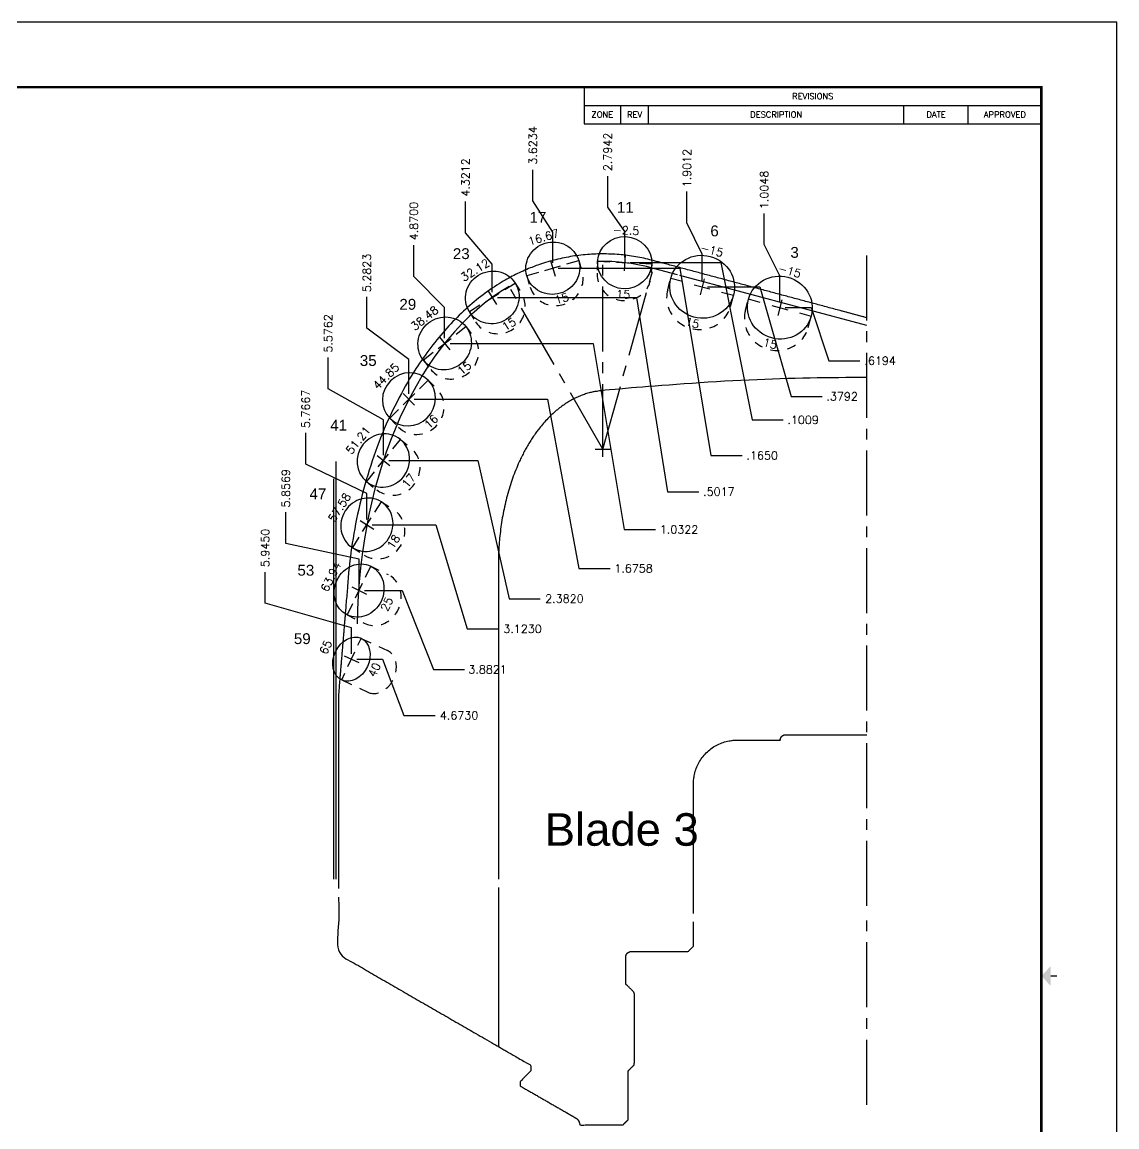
# Model space of a CAD drawing. Header units: inches. Extents: x -34 to 44.4, y 0 to 22.
# Drawn here: x -12.62 to 0, y 9.26 to 22 of the extents above; entities that cross this region are included whole.
import ezdxf
from ezdxf.enums import TextEntityAlignment as Align

# ---------------------------------------------------------------- set-up
doc = ezdxf.new("R2010")
doc.units = ezdxf.units.IN
doc.header["$MEASUREMENT"] = 0
doc.linetypes.add('CENTER2', pattern=[1.125, 0.75, -0.125, 0.125, -0.125])
doc.linetypes.add('HIDDEN2', pattern=[0.1875, 0.125, -0.0625])
doc.layers.add('Blade3', color=7, linetype='Continuous', true_color=0x00cc00)
for name, color, linetype in [('CLine', 5, 'CENTER2'), ('Dims', 4, 'Continuous'), ('TEXT', 3, 'Continuous'), ('Title Block', 7, 'Continuous')]:
    doc.layers.add(name, color=color, linetype=linetype)
doc.styles.add('RomanD', font='romand.shx', dxfattribs={"width": 0.9})
doc.styles.add('RomanS', font='romans')
doc.styles.get("Standard").update_dxf_attribs({"font": 'arial.ttf'})
doc.dimstyles.new('Copy of Standard', dxfattribs={"dimtxt": 0.094, "dimasz": 0.18, "dimexe": 0.0625, "dimexo": 0.0625, "dimgap": 0.045, "dimtad": 0, "dimtih": 1, "dimtoh": 1, "dimdec": 4, "dimzin": 4, "dimdsep": 46, "dimtxsty": 'RomanS', "dimcen": 0.09, "dimadec": 3, "dimazin": 1, "dimtfac": 1, "dimtdec": 4, "dimtofl": 0, "dimtmove": 0, "dimatfit": 1, "dimfxl": 1, "dimtolj": 1, "dimtzin": 0, "dimarcsym": 0})

# ---------------------------------------------------------------- blocks, each defined once
blk = doc.blocks.new('COT_Dblock')
at = {"layer": 'Title Block'}
for p, q in [((27.857, 21.25), (27.857, 20.828)), ((27.857, 21.039), (33.13, 21.039)), ((28.278, 20.828), (28.278, 21.039)), ((28.599, 20.828), (28.599, 21.039)), ((31.544, 20.828), (31.544, 21.039)), ((32.286, 20.828), (32.286, 21.039)), ((27.857, 20.828), (33.13, 20.828))]:
    blk.add_line(p, q, dxfattribs=at)
at = {"layer": 'Title Block', "color": 8}
blk.add_lwpolyline([(0, 0), (34, 0), (34, 22), (0, 22)], close=True, dxfattribs=at)
at = {"layer": 'Title Block', "const_width": 0.03}
blk.add_lwpolyline([(33.13, 21.25), (0.87, 21.25), (0.87, 0.75), (33.13, 0.75)], close=True, dxfattribs=at)
at = {"layer": 'Title Block', "const_width": 0.015}
blk.add_lwpolyline([(33.31, 11), (33.235, 11)], dxfattribs=at)
at = {"layer": 'Title Block'}
blk.add_solid([(33.235, 10.887), (33.235, 11.113), (33.13, 11)], dxfattribs=at)
at = {"layer": 'Title Block', "style": 'RomanS'}
for s, height, p in [('REVISIONS', 0.0703, (30.493, 21.145)), ('ZONE', 0.0703, (28.067, 20.934)), ('REV', 0.0703, (28.439, 20.934)), ('DESCRIPTION', 0.07031, (30.071, 20.934)), ('DATE', 0.0703, (31.915, 20.934)), ('APPROVED', 0.0703, (32.708, 20.934))]:
    blk.add_text(s, height=height, dxfattribs=at).set_placement(p, align=Align.MIDDLE_CENTER)
at = {"layer": 'Title Block', "color": 1, "style": 'RomanS', "flags": 8}
for tag, p in [('FNAME', (0.62, 3.75)), ('REVDATE', (0.62, 2.25)), ('USER', (0.62, 0.75))]:
    blk.add_attdef(tag, text='', height=0.047, rotation=90, dxfattribs=at).set_placement(p, align=Align.BOTTOM_LEFT)
at = {"layer": 'Title Block', "color": 3, "style": 'RomanS', "flags": 8}
blk.add_attdef('DRAWN', text='', height=0.11, dxfattribs=at).set_placement((28.7, 1.984), align=Align.MIDDLE_CENTER)
for tag, p in [('DDATE', (28.356, 1.672)), ('CHECK', (28.356, 1.406)), ('MATRL', (28.356, 1.149)), ('PDATE', (28.356, 0.883)), ('SCALE', (29.896, 0.855)), ('SHEET', (32.005, 0.855))]:
    blk.add_attdef(tag, text='', height=0.094, dxfattribs=at).set_placement(p, align=Align.MIDDLE_LEFT)
at = {"layer": 'Title Block', "color": 3, "style": 'RomanD', "width": 0.9, "flags": 8}
for tag, height, p in [('TITL1', 0.125, (31.337, 1.684)), ('TITL2', 0.094, (31.337, 1.514)), ('TITL3', 0.094, (31.337, 1.374))]:
    blk.add_attdef(tag, text='', height=height, dxfattribs=at).set_placement(p, align=Align.MIDDLE_CENTER)
at = {"layer": 'Title Block', "color": 3, "style": 'RomanS', "flags": 8}
for tag, p in [('FSCM#', (30.337, 1.121)), ('DWG#', (31.81, 1.121)), ('REV#', (32.97, 1.121))]:
    blk.add_attdef(tag, text='', height=0.094, dxfattribs=at).set_placement(p, align=Align.TOP_CENTER)
blk = doc.blocks.new('CMark')
at = {"layer": 'CLine'}
for p, q in [((-0.094, 0), (0.094, 0)), ((0, 0.094), (0, -0.094))]:
    blk.add_line(p, q, dxfattribs=at)
blk = doc.blocks.new('1613@15')
for p, q in [((-0.17, 0), (-0.312, 0)), ((0.171, 0), (0.312, 0))]:
    blk.add_line(p, q)
at = {"color": 8, "linetype": 'HIDDEN2', "ltscale": 0.5}
blk.add_line((-0.312, 0), (-0.312, -0.135), dxfattribs=at)
at = {"color": 8, "linetype": 'HIDDEN2', "ltscale": 0.5, "flags": 128}
blk.add_lwpolyline([(0.312, 0), (0.312, -0.135)], dxfattribs=at)
blk.add_ellipse((0, 0), major_axis=(-0.312, 0), ratio=0.965926, start_param=-3.141592653589793, end_param=3.141592653589793)
at = {"color": 8, "linetype": 'HIDDEN2', "ltscale": 0.5}
blk.add_ellipse((0, -0.135), major_axis=(-0.312, 0), ratio=0.965926, start_param=0, end_param=3.141593, dxfattribs=at)
blk.add_blockref('CMark', (0, 0))
at = {"style": 'RomanS'}
blk.add_text('15', height=0.094, dxfattribs=at).set_placement((0, -0.364), align=Align.MIDDLE_CENTER)
blk.add_attdef('ANG', text='', height=0.094, dxfattribs=at).set_placement((0, 0.298), align=Align.BOTTOM_CENTER)
blk = doc.blocks.new('1313@40')
for p, q in [((-0.265, 0), (-0.177, 0)), ((0.177, 0), (0.264, 0))]:
    blk.add_line(p, q)
at = {"color": 8, "linetype": 'HIDDEN2'}
for p, q in [((-0.265, 0), (-0.265, -0.334)), ((0.264, 0), (0.264, -0.334))]:
    blk.add_line(p, q, dxfattribs=at)
blk.add_ellipse((0, 0), major_axis=(0.265, 0), ratio=0.765974)
blk.add_ellipse((0, -0.334), major_axis=(-0.265, 0), ratio=0.765974, start_param=0, end_param=3.141593, dxfattribs=at)
blk.add_blockref('CMark', (0, 0))
at = {"style": 'RomanS'}
blk.add_text('40', height=0.094, dxfattribs=at).set_placement((0, -0.292), align=Align.MIDDLE_CENTER)
blk.add_attdef('ANG', text='', height=0.094, dxfattribs=at).set_placement((0, 0.251), align=Align.BOTTOM_CENTER)
blk = doc.blocks.new('1613@16')
for p, q in [((-0.17, 0), (-0.312, 0)), ((0.171, 0), (0.312, 0))]:
    blk.add_line(p, q)
at = {"color": 8, "linetype": 'HIDDEN2', "ltscale": 0.5}
blk.add_line((-0.312, 0), (-0.312, -0.143), dxfattribs=at)
at = {"color": 8, "linetype": 'HIDDEN2', "ltscale": 0.5, "flags": 128}
blk.add_lwpolyline([(0.312, 0), (0.312, -0.143)], dxfattribs=at)
at = {"extrusion": (0, 0, -1)}
blk.add_ellipse((0, 0), major_axis=(-0.312, 0), ratio=0.961248, start_param=-3.141592653589793, end_param=3.141592653589793, dxfattribs=at)
at = {"color": 8, "linetype": 'HIDDEN2', "ltscale": 0.5}
blk.add_ellipse((0, -0.143), major_axis=(0.312, 0), ratio=0.953717, start_param=3.141593, end_param=6.283185, dxfattribs=at)
blk.add_blockref('CMark', (0, 0))
at = {"style": 'RomanS'}
blk.add_text('16', height=0.094, dxfattribs=at).set_placement((0, -0.364), align=Align.MIDDLE_CENTER)
blk.add_attdef('ANG', text='', height=0.094, dxfattribs=at).set_placement((0, 0.298), align=Align.BOTTOM_CENTER)
blk = doc.blocks.new('1613@17')
for p, q in [((-0.17, 0), (-0.313, 0)), ((0.171, 0), (0.312, 0))]:
    blk.add_line(p, q)
at = {"color": 8, "linetype": 'HIDDEN2', "ltscale": 0.5}
blk.add_line((-0.313, 0), (-0.313, -0.152), dxfattribs=at)
at = {"color": 8, "linetype": 'HIDDEN2', "ltscale": 0.5, "flags": 128}
blk.add_lwpolyline([(0.312, 0), (0.312, -0.152)], dxfattribs=at)
blk.add_ellipse((0, 0), major_axis=(-0.312, 0), ratio=0.95632, start_param=3.141593, end_param=9.424778)
at = {"color": 8, "linetype": 'HIDDEN2', "ltscale": 0.5}
blk.add_ellipse((0, -0.152), major_axis=(-0.312, 0), ratio=0.95632, start_param=0, end_param=3.141593, dxfattribs=at)
blk.add_blockref('CMark', (0, 0))
at = {"style": 'RomanS'}
blk.add_text('17', height=0.094, dxfattribs=at).set_placement((0.001, -0.373), align=Align.MIDDLE_CENTER)
blk.add_attdef('ANG', text='', height=0.094, dxfattribs=at).set_placement((0, 0.298), align=Align.BOTTOM_CENTER)
blk = doc.blocks.new('1613@18')
for p, q in [((-0.17, 0), (-0.312, 0)), ((0.171, 0), (0.312, 0))]:
    blk.add_line(p, q)
at = {"color": 8, "linetype": 'HIDDEN2', "ltscale": 0.5}
blk.add_line((-0.312, 0), (-0.312, -0.159), dxfattribs=at)
at = {"color": 8, "linetype": 'HIDDEN2', "ltscale": 0.5, "flags": 128}
blk.add_lwpolyline([(0.312, 0), (0.312, -0.159)], dxfattribs=at)
at = {"extrusion": (0, 0, -1)}
blk.add_ellipse((0, 0), major_axis=(-0.312, 0), ratio=0.95104, start_param=-3.141592653589793, end_param=3.141592653589793, dxfattribs=at)
at = {"color": 8, "linetype": 'HIDDEN2', "ltscale": 0.5}
blk.add_ellipse((0, -0.161), major_axis=(0.312, 0), ratio=0.953717, start_param=3.141593, end_param=6.283185, dxfattribs=at)
blk.add_blockref('CMark', (0, 0))
at = {"style": 'RomanS'}
blk.add_text('18', height=0.094, dxfattribs=at).set_placement((0, -0.364), align=Align.MIDDLE_CENTER)
blk.add_attdef('ANG', text='', height=0.094, dxfattribs=at).set_placement((0, 0.298), align=Align.BOTTOM_CENTER)
blk = doc.blocks.new('1613@25')
for p, q in [((-0.17, 0), (-0.312, 0)), ((0.171, 0), (0.312, 0))]:
    blk.add_line(p, q)
at = {"color": 8, "linetype": 'HIDDEN2', "ltscale": 0.5}
blk.add_line((-0.312, 0), (-0.312, -0.22), dxfattribs=at)
at = {"color": 8, "linetype": 'HIDDEN2', "ltscale": 0.5, "flags": 128}
blk.add_lwpolyline([(0.312, 0), (0.312, -0.22)], dxfattribs=at)
blk.add_ellipse((0, 0), major_axis=(-0.312, 0), ratio=0.906308, start_param=-3.141592653589793, end_param=3.141592653589793)
at = {"color": 8, "linetype": 'HIDDEN2', "ltscale": 0.5}
blk.add_ellipse((0, -0.22), major_axis=(-0.312, 0), ratio=0.906308, start_param=0, end_param=3.141593, dxfattribs=at)
blk.add_blockref('CMark', (0, 0))
at = {"style": 'RomanS'}
blk.add_text('25', height=0.094, dxfattribs=at).set_placement((0, -0.356), align=Align.MIDDLE_CENTER)
blk.add_attdef('ANG', text='', height=0.094, dxfattribs=at).set_placement((0, 0.287), align=Align.BOTTOM_CENTER)
blk = doc.blocks.new('1913@15')
for p, q in [((-0.233, 0), (-0.375, 0)), ((0.233, 0), (0.375, 0))]:
    blk.add_line(p, q)
at = {"color": 8, "linetype": 'HIDDEN2', "ltscale": 0.5}
for p, q in [((-0.375, -0.135), (-0.375, 0)), ((0.375, -0.135), (0.375, 0))]:
    blk.add_line(p, q, dxfattribs=at)
blk.add_ellipse((0, 0), major_axis=(-0.375, 0), ratio=0.965926)
blk.add_ellipse((0, -0.135), major_axis=(-0.375, 0), ratio=0.965926, start_param=0, end_param=3.141593, dxfattribs=at)
blk.add_blockref('CMark', (0, 0))
at = {"style": 'RomanS'}
blk.add_text('15', height=0.094, dxfattribs=at).set_placement((0, -0.43), align=Align.MIDDLE_CENTER)
blk.add_attdef('ANG', text='', height=0.094, dxfattribs=at).set_placement((0, 0.362), align=Align.BOTTOM_CENTER)
blk = doc.blocks.new('*D497')
at = {"layer": 'Dims', "color": 0, "lineweight": -2, "transparency": 16777216}
for p, q in [((-4.067, 19.434), (-4.067, 19.794)), ((-3.887, 19.074), (-4.067, 19.434)), ((-3.887, 18.77), (-3.887, 19.074))]:
    blk.add_line(p, q, dxfattribs=at)
at = {"layer": 'Dims', "color": 0, "transparency": 16777216, "insert": (-4.067, 20.065), "char_height": 0.094, "attachment_point": 5, "rotation": 90, "style": 'RomanS'}
blk.add_mtext('\\A1;1.0048', dxfattribs=at)
blk = doc.blocks.new('*D498')
at = {"layer": 'Dims', "color": 0, "lineweight": -2, "transparency": 16777216}
for p, q in [((-4.958, 19.685), (-4.958, 20.045)), ((-4.783, 19.325), (-4.958, 19.685)), ((-4.783, 19.01), (-4.783, 19.325))]:
    blk.add_line(p, q, dxfattribs=at)
at = {"layer": 'Dims', "color": 0, "transparency": 16777216, "insert": (-4.958, 20.316), "char_height": 0.094, "attachment_point": 5, "rotation": 90, "style": 'RomanS'}
blk.add_mtext('\\A1;1.9012', dxfattribs=at)
blk = doc.blocks.new('*D499')
at = {"layer": 'Dims', "color": 0, "lineweight": -2, "transparency": 16777216}
for p, q in [((-5.872, 19.865), (-5.872, 20.225)), ((-5.676, 19.586), (-5.872, 19.865)), ((-5.676, 19.288), (-5.676, 19.586))]:
    blk.add_line(p, q, dxfattribs=at)
at = {"layer": 'Dims', "color": 0, "transparency": 16777216, "insert": (-5.872, 20.503), "char_height": 0.094, "attachment_point": 5, "rotation": 90, "style": 'RomanS'}
blk.add_mtext('\\A1;2.7942', dxfattribs=at)
blk = doc.blocks.new('*D500')
at = {"layer": 'Dims', "color": 0, "lineweight": -2, "transparency": 16777216}
for p, q in [((-6.735, 19.937), (-6.735, 20.297)), ((-6.505, 19.577), (-6.735, 19.937)), ((-6.505, 19.224), (-6.505, 19.577))]:
    blk.add_line(p, q, dxfattribs=at)
at = {"layer": 'Dims', "color": 0, "transparency": 16777216, "insert": (-6.735, 20.577), "char_height": 0.094, "attachment_point": 5, "rotation": 90, "style": 'RomanS'}
blk.add_mtext('\\A1;3.6234', dxfattribs=at)
blk = doc.blocks.new('*D501')
at = {"layer": 'Dims', "color": 0, "lineweight": -2, "transparency": 16777216}
for p, q in [((-7.511, 19.57), (-7.511, 19.93)), ((-7.203, 19.21), (-7.511, 19.57)), ((-7.203, 18.887), (-7.203, 19.21))]:
    blk.add_line(p, q, dxfattribs=at)
at = {"layer": 'Dims', "color": 0, "transparency": 16777216, "insert": (-7.511, 20.208), "char_height": 0.094, "attachment_point": 5, "rotation": 90, "style": 'RomanS'}
blk.add_mtext('\\A1;4.3212', dxfattribs=at)
blk = doc.blocks.new('*D502')
at = {"layer": 'Dims', "color": 0, "lineweight": -2, "transparency": 16777216}
for p, q in [((-8.108, 19.067), (-8.108, 19.427)), ((-7.752, 18.707), (-8.108, 19.067)), ((-7.752, 18.357), (-7.752, 18.707))]:
    blk.add_line(p, q, dxfattribs=at)
at = {"layer": 'Dims', "color": 0, "transparency": 16777216, "insert": (-8.108, 19.705), "char_height": 0.094, "attachment_point": 5, "rotation": 90, "style": 'RomanS'}
blk.add_mtext('\\A1;4.8700', dxfattribs=at)
blk = doc.blocks.new('*D503')
at = {"layer": 'Dims', "color": 0, "lineweight": -2, "transparency": 16777216}
for p, q in [((-8.649, 18.47), (-8.649, 18.83)), ((-8.164, 18.11), (-8.649, 18.47)), ((-8.164, 17.713), (-8.164, 18.11))]:
    blk.add_line(p, q, dxfattribs=at)
at = {"layer": 'Dims', "color": 0, "transparency": 16777216, "insert": (-8.649, 19.107), "char_height": 0.094, "attachment_point": 5, "rotation": 90, "style": 'RomanS'}
blk.add_mtext('\\A1;5.2823', dxfattribs=at)
blk = doc.blocks.new('*D504')
at = {"layer": 'Dims', "color": 0, "lineweight": -2, "transparency": 16777216}
for p, q in [((-9.095, 17.772), (-9.095, 18.132)), ((-8.458, 17.412), (-9.095, 17.772)), ((-8.458, 17.007), (-8.458, 17.412))]:
    blk.add_line(p, q, dxfattribs=at)
at = {"layer": 'Dims', "color": 0, "transparency": 16777216, "insert": (-9.095, 18.41), "char_height": 0.094, "attachment_point": 5, "rotation": 90, "style": 'RomanS'}
blk.add_mtext('\\A1;5.5762', dxfattribs=at)
blk = doc.blocks.new('*D505')
at = {"layer": 'Dims', "color": 0, "lineweight": -2, "transparency": 16777216}
for p, q in [((-9.354, 16.903), (-9.354, 17.263)), ((-8.649, 16.564), (-9.354, 16.903)), ((-8.649, 16.266), (-8.649, 16.564))]:
    blk.add_line(p, q, dxfattribs=at)
at = {"layer": 'Dims', "color": 0, "transparency": 16777216, "insert": (-9.354, 17.54), "char_height": 0.094, "attachment_point": 5, "rotation": 90, "style": 'RomanS'}
blk.add_mtext('\\A1;5.7667', dxfattribs=at)
blk = doc.blocks.new('*D506')
at = {"layer": 'Dims', "color": 0, "lineweight": -2, "transparency": 16777216}
for p, q in [((-9.584, 15.988), (-9.584, 16.348)), ((-8.739, 15.805), (-9.584, 15.988)), ((-8.739, 15.507), (-8.739, 15.805))]:
    blk.add_line(p, q, dxfattribs=at)
at = {"layer": 'Dims', "color": 0, "transparency": 16777216, "insert": (-9.584, 16.624), "char_height": 0.094, "attachment_point": 5, "rotation": 90, "style": 'RomanS'}
blk.add_mtext('\\A1;5.8569', dxfattribs=at)
blk = doc.blocks.new('*D507')
at = {"layer": 'Dims', "color": 0, "lineweight": -2, "transparency": 16777216}
for p, q in [((-9.821, 15.298), (-9.821, 15.658)), ((-8.827, 15.014), (-9.821, 15.298)), ((-8.827, 14.716), (-8.827, 15.014))]:
    blk.add_line(p, q, dxfattribs=at)
at = {"layer": 'Dims', "color": 0, "transparency": 16777216, "insert": (-9.821, 15.936), "char_height": 0.094, "attachment_point": 5, "rotation": 90, "style": 'RomanS'}
blk.add_mtext('\\A1;5.9450', dxfattribs=at)
blk = doc.blocks.new('*D508')
at = {"layer": 'Dims', "color": 0, "lineweight": -2, "transparency": 16777216}
for p, q in [((-3.824, 18.707), (-3.527, 18.707)), ((-3.527, 18.707), (-3.323, 18.095)), ((-3.323, 18.095), (-2.963, 18.095))]:
    blk.add_line(p, q, dxfattribs=at)
at = {"layer": 'Dims', "color": 0, "transparency": 16777216, "insert": (-2.73, 18.095), "char_height": 0.094, "attachment_point": 5, "style": 'RomanS'}
blk.add_mtext('\\A1;.6194', dxfattribs=at)
blk = doc.blocks.new('*D509')
at = {"layer": 'Dims', "color": 0, "lineweight": -2, "transparency": 16777216}
for p, q in [((-4.721, 18.947), (-4.118, 18.947)), ((-4.118, 18.947), (-3.758, 17.684)), ((-3.758, 17.684), (-3.398, 17.684))]:
    blk.add_line(p, q, dxfattribs=at)
at = {"layer": 'Dims', "color": 0, "transparency": 16777216, "insert": (-3.168, 17.684), "char_height": 0.094, "attachment_point": 5, "style": 'RomanS'}
blk.add_mtext('\\A1;.3792', dxfattribs=at)
blk = doc.blocks.new('*D510')
at = {"layer": 'Dims', "color": 0, "lineweight": -2, "transparency": 16777216}
for p, q in [((-5.614, 19.226), (-4.567, 19.226)), ((-4.567, 19.226), (-4.207, 17.413)), ((-4.207, 17.413), (-3.847, 17.413))]:
    blk.add_line(p, q, dxfattribs=at)
at = {"layer": 'Dims', "color": 0, "transparency": 16777216, "insert": (-3.618, 17.413), "char_height": 0.094, "attachment_point": 5, "style": 'RomanS'}
blk.add_mtext('\\A1;.1009', dxfattribs=at)
blk = doc.blocks.new('*D511')
at = {"layer": 'Dims', "color": 0, "lineweight": -2, "transparency": 16777216}
for p, q in [((-6.443, 19.162), (-5.041, 19.162)), ((-5.041, 19.162), (-4.681, 17.002)), ((-4.681, 17.002), (-4.321, 17.002))]:
    blk.add_line(p, q, dxfattribs=at)
at = {"layer": 'Dims', "color": 0, "transparency": 16777216, "insert": (-4.09, 17.002), "char_height": 0.094, "attachment_point": 5, "style": 'RomanS'}
blk.add_mtext('\\A1;.1650', dxfattribs=at)
blk = doc.blocks.new('*D512')
at = {"layer": 'Dims', "color": 0, "lineweight": -2, "transparency": 16777216}
for p, q in [((-7.141, 18.825), (-5.541, 18.825)), ((-5.541, 18.825), (-5.181, 16.585)), ((-5.181, 16.585), (-4.821, 16.585))]:
    blk.add_line(p, q, dxfattribs=at)
at = {"layer": 'Dims', "color": 0, "transparency": 16777216, "insert": (-4.59, 16.585), "char_height": 0.094, "attachment_point": 5, "style": 'RomanS'}
blk.add_mtext('\\A1;.5017', dxfattribs=at)
blk = doc.blocks.new('*D513')
at = {"layer": 'Dims', "color": 0, "lineweight": -2, "transparency": 16777216}
for p, q in [((-7.689, 18.294), (-6.04, 18.294)), ((-6.04, 18.294), (-5.68, 16.149)), ((-5.68, 16.149), (-5.32, 16.149))]:
    blk.add_line(p, q, dxfattribs=at)
at = {"layer": 'Dims', "color": 0, "transparency": 16777216, "insert": (-5.049, 16.149), "char_height": 0.094, "attachment_point": 5, "style": 'RomanS'}
blk.add_mtext('\\A1;1.0322', dxfattribs=at)
blk = doc.blocks.new('*D514')
at = {"layer": 'Dims', "color": 0, "lineweight": -2, "transparency": 16777216}
for p, q in [((-8.102, 17.651), (-6.565, 17.651)), ((-6.565, 17.651), (-6.205, 15.7)), ((-6.205, 15.7), (-5.845, 15.7))]:
    blk.add_line(p, q, dxfattribs=at)
at = {"layer": 'Dims', "color": 0, "transparency": 16777216, "insert": (-5.574, 15.7), "char_height": 0.094, "attachment_point": 5, "style": 'RomanS'}
blk.add_mtext('\\A1;1.6758', dxfattribs=at)
blk = doc.blocks.new('*D515')
at = {"layer": 'Dims', "color": 0, "lineweight": -2, "transparency": 16777216}
for p, q in [((-8.396, 16.945), (-7.369, 16.945)), ((-7.369, 16.945), (-7.009, 15.351)), ((-7.009, 15.351), (-6.649, 15.351))]:
    blk.add_line(p, q, dxfattribs=at)
at = {"layer": 'Dims', "color": 0, "transparency": 16777216, "insert": (-6.371, 15.351), "char_height": 0.094, "attachment_point": 5, "style": 'RomanS'}
blk.add_mtext('\\A1;2.3820', dxfattribs=at)
blk = doc.blocks.new('*D516')
at = {"layer": 'Dims', "color": 0, "lineweight": -2, "transparency": 16777216}
for p, q in [((-8.586, 16.204), (-7.852, 16.204)), ((-7.852, 16.204), (-7.492, 15.003)), ((-7.492, 15.003), (-7.132, 15.003))]:
    blk.add_line(p, q, dxfattribs=at)
at = {"layer": 'Dims', "color": 0, "transparency": 16777216, "insert": (-6.854, 15.003), "char_height": 0.094, "attachment_point": 5, "style": 'RomanS'}
blk.add_mtext('\\A1;3.1230', dxfattribs=at)
blk = doc.blocks.new('*D517')
at = {"layer": 'Dims', "color": 0, "lineweight": -2, "transparency": 16777216}
for p, q in [((-8.676, 15.445), (-8.242, 15.445)), ((-8.242, 15.445), (-7.882, 14.535)), ((-7.882, 14.535), (-7.522, 14.535))]:
    blk.add_line(p, q, dxfattribs=at)
at = {"layer": 'Dims', "color": 0, "transparency": 16777216, "insert": (-7.257, 14.535), "char_height": 0.094, "attachment_point": 5, "style": 'RomanS'}
blk.add_mtext('\\A1;3.8821', dxfattribs=at)
blk = doc.blocks.new('*D518')
at = {"layer": 'Dims', "color": 0, "lineweight": -2, "transparency": 16777216}
for p, q in [((-8.764, 14.654), (-8.467, 14.654)), ((-8.467, 14.654), (-8.223, 14.005)), ((-8.223, 14.005), (-7.863, 14.005))]:
    blk.add_line(p, q, dxfattribs=at)
at = {"layer": 'Dims', "color": 0, "transparency": 16777216, "insert": (-7.585, 14.005), "char_height": 0.094, "attachment_point": 5, "style": 'RomanS'}
blk.add_mtext('\\A1;4.6730', dxfattribs=at)

msp = doc.modelspace()

# ---------------------------------------------------------------- linework, layer by layer
at = {"color": 1}
for p, q in [((-2.88188, 18.50056), (-5.03967, 19.07874)), ((-9.00688, 16.93138), (-9.00688, 12.11695)), ((-9.03188, 16.73147), (-9.03188, 12.11695))]:
    msp.add_line(p, q, dxfattribs=at)
msp.add_line((-2.88188, 18.59004), (-3.17976, 18.66986))
msp.add_lwpolyline([(-5.06628, 19.08587), (-5.34479, 19.16049, 0.07537826), (-5.98866, 19.23947)], format="xyb", dxfattribs=at)
msp.add_ellipse((-6.09788, 15.00056), major_axis=(0, 4.20382), ratio=0.63323358, start_param=0.34934467, end_param=1.55616141, dxfattribs=at)
at = {"color": 7, "linetype": 'Continuous'}
msp.add_open_spline([(-7.13188, 12.02102), (-7.13188, 11.10354), (-7.13188, 10.18606)], degree=2, dxfattribs=at)
msp.add_rational_spline([(-8.97563, 11.91094), (-8.97563, 11.58074), (-8.97563, 11.25055), (-8.05375, 10.7183), (-7.13188, 10.18606), (-6.95219, 10.08231), (-6.7725, 9.97857), (-6.75688, 9.96955), (-6.75688, 9.95151), (-6.75688, 9.93575), (-6.75688, 9.91999), (-6.75688, 9.90705), (-6.76603, 9.8979), (-6.82395, 9.83997), (-6.88188, 9.78205), (-6.88188, 9.75758), (-6.88188, 9.7331), (-6.56156, 9.54817), (-6.24125, 9.36324), (-6.19438, 9.33618), (-6.19438, 9.28205), (-5.94563, 9.28205), (-5.69688, 9.28205), (-5.66563, 9.3133), (-5.63438, 9.34455), (-5.63438, 9.6258), (-5.63438, 9.90705), (-5.5993, 9.94212), (-5.56423, 9.9772), (-5.56423, 10.39267), (-5.56423, 10.80815), (-5.61368, 10.8576), (-5.66313, 10.90705), (-5.66313, 11.0633), (-5.66313, 11.21955), (-5.66313, 11.28205), (-5.60063, 11.28205), (-5.2725, 11.28205), (-4.94438, 11.28205), (-4.91313, 11.3133), (-4.88188, 11.34455), (-4.88188, 11.48363), (-4.88188, 11.62272)], [1, 1, 1, 1, 1, 1, 1, 0.866025403784, 1, 1, 1, 0.923879532511, 1, 1, 1, 1, 1, 1, 1, 0.866025403784, 1, 1, 1, 1, 1, 1, 1, 1, 1, 1, 1, 1, 1, 1, 1, 0.707106781187, 1, 1, 1, 1, 1, 1, 1], degree=2, knots=[4.59383811, 4.59383811, 4.59383811, 4.8139707, 4.8139707, 5.8139707, 5.8139707, 6.8139707, 6.8139707, 7.86116825, 7.86116825, 8.86116825, 8.86116825, 9.64656642, 9.64656642, 10.64656642, 10.64656642, 11.64656642, 11.64656642, 12.64656642, 12.64656642, 13.69376397, 13.69376397, 14.69376397, 14.69376397, 15.69376397, 15.69376397, 16.69376397, 16.69376397, 17.69376397, 17.69376397, 18.69376397, 18.69376397, 19.69376397, 19.69376397, 20.69376397, 20.69376397, 22.26456029, 22.26456029, 23.26456029, 23.26456029, 24.26456029, 24.26456029, 24.41291801, 24.41291801, 24.41291801], dxfattribs=at)
at = {"layer": 'CLine'}
for p, q in [((-5.92717, 17.07666), (-5.92717, 19.24034)), ((-2.88188, 11.80984), (-2.88188, 19.32666)), ((-5.92717, 17.07666), (-5.34479, 19.16049)), ((-5.92717, 17.07666), (-7.00903, 18.95045)), ((-6.01717, 17.07666), (-5.83717, 17.07666)), ((-5.92717, 16.98666), (-5.92717, 17.16666)), ((-2.88188, 9.5153), (-2.88188, 11.71234))]:
    msp.add_line(p, q, dxfattribs=at)

# ---------------------------------------------------------------- block references
at = {"layer": 'Blade3'}
for name, p, rotation, values in [('1613@15', (-5.67608, 19.22572), 357.5000000000001, {'ANG': '-2.5'}), ('1613@15', (-6.50527, 19.16168), 16.67000000000001, {'ANG': '16.67'}), ('1913@15', (-4.78311, 18.94749), 345, {'ANG': '-15'}), ('1613@15', (-7.20308, 18.82494), 32.12, {'ANG': '32.12'}), ('1913@15', (-3.88672, 18.7073), 345, {'ANG': '-15'}), ('1613@15', (-7.75187, 18.29444), 38.48, {'ANG': '38.48'}), ('1613@16', (-8.16422, 17.65081), 44.85000000000001, {'ANG': '44.85'}), ('1613@17', (-8.45811, 16.94466), 51.21000000000001, {'ANG': '51.21'}), ('1613@18', (-8.64853, 16.20365), 57.57999999999999, {'ANG': '57.58'}), ('1613@25', (-8.73877, 15.44457), 63.94, {'ANG': '63.94'}), ('1313@40', (-8.82685, 14.65367), 65, {'ANG': '65'})]:
    msp.add_blockref(name, p, dxfattribs=dict(at, rotation=rotation)).add_auto_attribs(values)
at = {"layer": 'Title Block'}
msp.add_blockref('COT_Dblock', (-34, 0), dxfattribs=at)

# ---------------------------------------------------------------- texts
at = {"layer": 'Blade3'}
for s, p in [('11', (-5.76537, 19.80194)), ('17', (-6.77426, 19.68574)), ('6', (-4.68797, 19.52953)), ('23', (-7.65766, 19.26735)), ('3', (-3.76513, 19.28184)), ('29', (-8.27403, 18.68315)), ('35', (-8.73026, 18.03497)), ('41', (-9.0713, 17.28865)), ('47', (-9.31058, 16.49693)), ('53', (-9.44961, 15.61664)), ('59', (-9.4909, 14.82756))]:
    msp.add_text(s, height=0.125, dxfattribs=at).set_placement(p)

# ---------------------------------------------------------------- dimensions: what is measured, and where the dimension line sits
at = {"layer": 'Dims'}
for feature_location, offset, dtype, origin, picture, middle in [((-6.50527, 19.16168), (-0.2294, 1.135), 1, (-2.88188, 19.32666), '*D500', (-6.73466, 20.57668)), ((-5.67608, 19.22572), (-0.1956, 0.99909), 1, (-2.88188, 19.32666), '*D499', (-5.87167, 20.50257)), ((-4.78311, 18.94749), (-0.17523, 1.09764), 1, (-2.88188, 19.32666), '*D498', (-4.95834, 20.31618)), ((-7.20308, 18.82494), (-0.30827, 1.1052), 1, (-2.88188, 19.32666), '*D501', (-7.51135, 20.2079)), ((-3.88672, 18.7073), (-0.17986, 1.08627), 1, (-2.88188, 19.32666), '*D497', (-4.06658, 20.06463)), ((-7.75187, 18.29444), (-0.35638, 1.13259), 1, (-2.88188, 19.32666), '*D502', (-8.10826, 19.70479)), ((-8.82685, 14.65367), (-0.99436, 1.00479), 1, (-2.88188, 19.32666), '*D507', (-9.82122, 15.93622)), ((-8.73877, 15.44457), (-0.84512, 0.90386), 1, (-2.88188, 19.32666), '*D506', (-9.58389, 16.62395)), ((-8.648533, 16.203648), (-0.705111, 1.059051), 1, (-2.881877, 19.326657), '*D505', (-9.353644, 17.540461)), ((-8.45811, 16.94466), (-0.63663, 1.18769), 1, (-2.88188, 19.32666), '*D504', (-9.09475, 18.41011)), ((-8.82685, 14.65367), (0.96372, -0.64914), 0, (-2.88188, 19.32666), '*D518', (-7.58537, 14.00452)), ((-8.73877, 15.44457), (1.21715, -0.90912), 0, (-2.88188, 19.32666), '*D517', (-7.25728, 14.53544)), ((-8.16422, 17.65081), (-0.48465, 1.1787), 1, (-2.88188, 19.32666), '*D503', (-8.64887, 19.10727)), ((-8.64853, 16.20365), (1.51666, -1.20049), 0, (-2.88188, 19.32666), '*D516', (-6.85411, 15.00316)), ((-8.45811, 16.94466), (1.80925, -1.59387), 0, (-2.88188, 19.32666), '*D515', (-6.3711, 15.35079)), ((-8.164223, 17.650812), (2.319063, -1.950835), 0, (-2.881877, 19.326657), '*D514', (-5.574112, 15.699977)), ((-7.75187, 18.29444), (2.43163, -2.1457), 0, (-2.88188, 19.32666), '*D513', (-5.04919, 16.14873)), ((-7.20308, 18.82494), (2.38247, -2.24009), 0, (-2.88188, 19.32666), '*D512', (-4.58985, 16.58485)), ((-6.50527, 19.16168), (2.18427, -2.15968), 0, (-2.88188, 19.32666), '*D511', (-4.09023, 17.002)), ((-5.67608, 19.22572), (1.82941, -1.81289), 0, (-2.88188, 19.32666), '*D510', (-3.61814, 17.41283)), ((-4.78311, 18.94749), (1.38465, -1.26386), 0, (-2.88188, 19.32666), '*D509', (-3.16769, 17.68363)), ((-3.88672, 18.7073), (0.92327, -0.61265), 0, (-2.88188, 19.32666), '*D508', (-2.73045, 18.09466))]:
    dim = msp.add_ordinate_dim(feature_location=feature_location, offset=offset, dtype=dtype, origin=origin, dimstyle='Copy of Standard', dxfattribs=at)
    dim.commit()
    dim.dimension.update_dxf_attribs({"geometry": picture, "text_midpoint": middle})

# ---------------------------------------------------------------- next in the draw order: texts
at = {"layer": 'TEXT', "insert": (-6.59761, 12.87709), "char_height": 0.375, "attachment_point": 1, "bg_fill": 3, "box_fill_scale": 1.5, "bg_fill_color": 256, "bg_fill_transparency": 0}
msp.add_mtext_dynamic_manual_height_columns('Blade 3', width=3.4893174, gutter_width=1, heights=[0], dxfattribs=at)

# ---------------------------------------------------------------- next in the draw order: linework, layer by layer
at = {"color": 7, "linetype": 'Continuous'}
for points, weights, knots in [([(-2.88188, 18.59004), (-4.11335, 18.92002), (-5.34483, 19.24999), (-6.24505, 19.4912), (-7.05217, 19.02521), (-8.56813, 18.14998), (-8.85063, 15.75055), (-8.91313, 15.00055), (-8.97563, 14.25055), (-8.97563, 13.1295), (-8.97563, 12.00845)], [1, 1, 1, 0.923879532511, 1, 0.870644037793, 1, 1, 1, 1, 1], [0, 0, 0, 1, 1, 1.78539816, 1.78539816, 2.8139707, 2.8139707, 3.8139707, 3.8139707, 4.56133678, 4.56133678, 4.56133678]), ([(-2.88188, 17.90254), (-4.42544, 17.90254), (-5.96109, 17.74653), (-7.13188, 17.62758), (-7.13188, 15.75055), (-7.13188, 13.93453), (-7.13188, 12.11852)], [1, 0.998718816066, 1, 0.729167696986, 1, 1, 1], [0, 0, 0, 0.10125049, 0.10125049, 1.60863326, 1.60863326, 2.26134781, 2.26134781, 2.26134781]), ([(-4.88188, 11.72022), (-4.88188, 12.46989), (-4.88188, 13.21955), (-4.88188, 13.71955), (-4.38188, 13.71955), (-4.13188, 13.71955), (-3.88188, 13.71955), (-3.88188, 13.74544), (-3.86357, 13.76374), (-3.84527, 13.78205), (-3.81938, 13.78205), (-3.35063, 13.78205), (-2.88188, 13.78205)], [1, 1, 1, 0.707106781187, 1, 1, 1, 0.923879532511, 1, 0.923879532511, 1, 1, 1], [24.46492013, 24.46492013, 24.46492013, 25.26456029, 25.26456029, 26.83535662, 26.83535662, 27.83535662, 27.83535662, 28.62075478, 28.62075478, 29.40615295, 29.40615295, 30.40615295, 30.40615295, 30.40615295])]:
    msp.add_rational_spline(points, weights, degree=2, knots=knots, dxfattribs=at)

doc.saveas('drawing.dxf')
